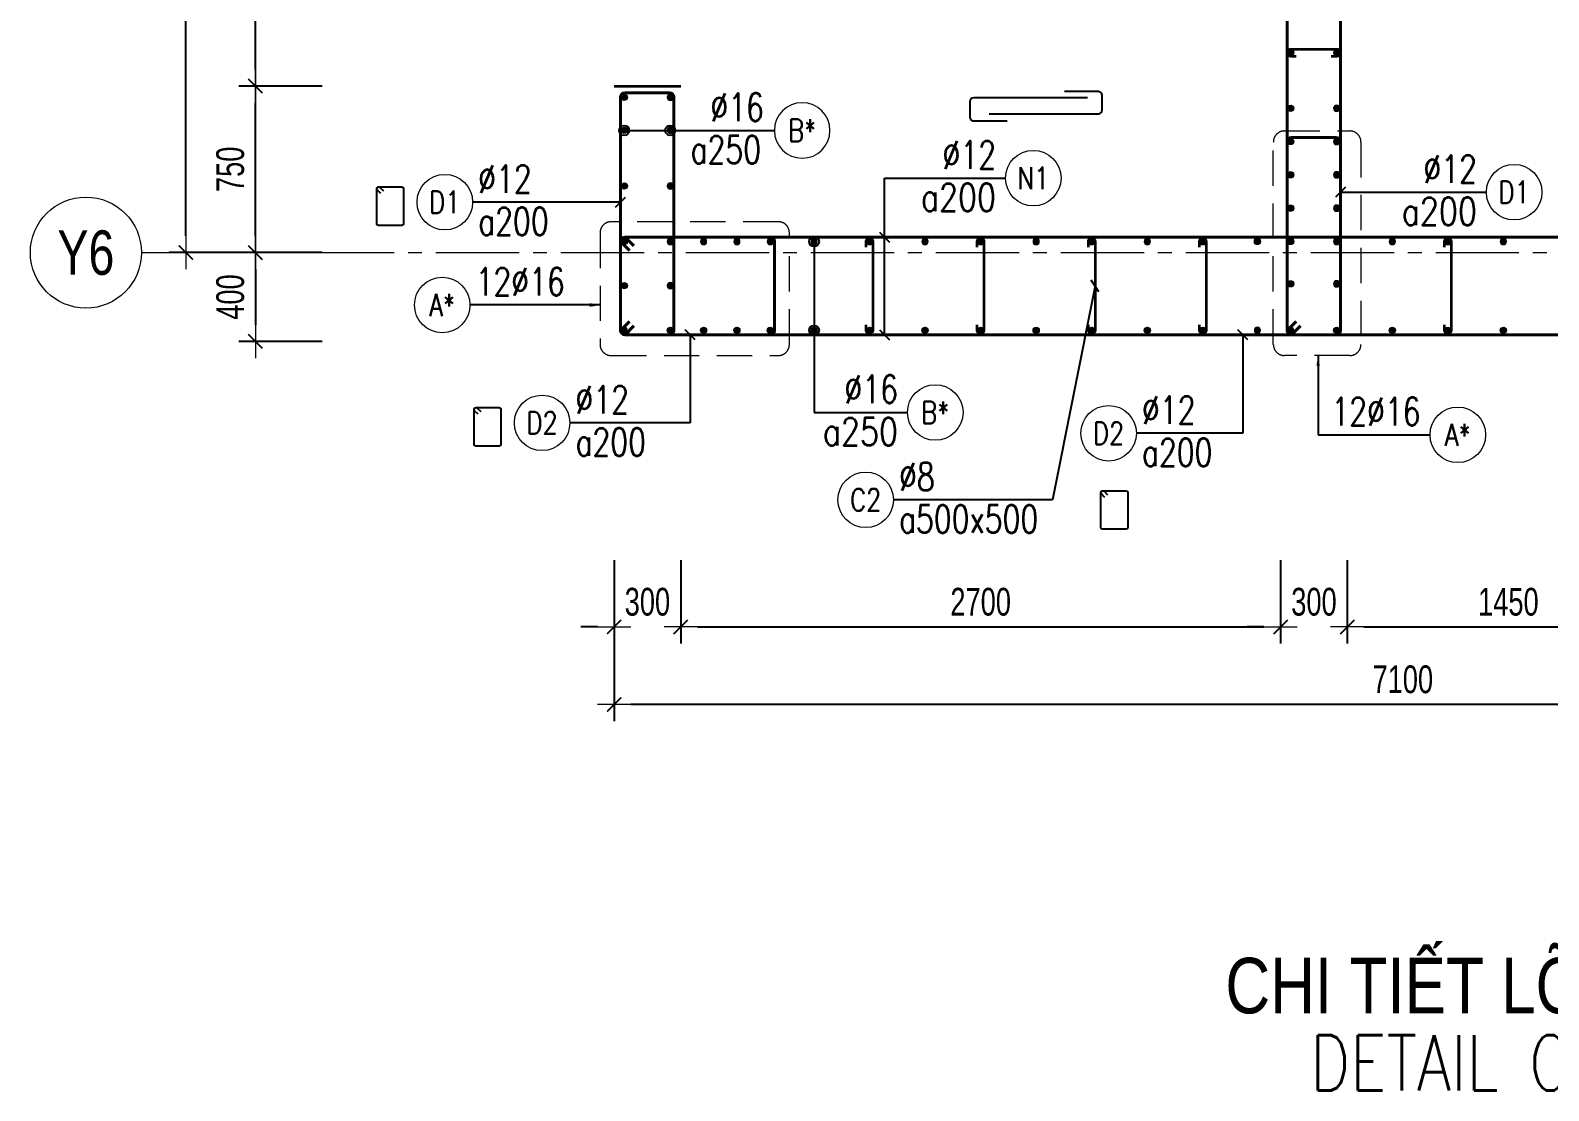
# Model space of a CAD drawing. Header units: millimetres. Extents: x 738475 to 1279438, y -34239 to 156422.
# Drawn here: x 1150416 to 1157249, y 94226 to 98999 of the extents above; entities that cross this region are included whole.
import ezdxf
from ezdxf.enums import TextEntityAlignment as Align

# ---------------------------------------------------------------- set-up
doc = ezdxf.new("R2010")
doc.units = ezdxf.units.MM
doc.header["$MEASUREMENT"] = 0
doc.linetypes.add('HIDDEN2', pattern=[4.762499999999999, 3.175, -1.5875])
doc.linetypes.add('OF_Grid_1$0$CENTER2', pattern=[1.125, 0.75, -0.125, 0.125, -0.125])
doc.layers.get('0').update_dxf_attribs({"lineweight": 20})
doc.layers.get('Defpoints').update_dxf_attribs({"color": 151, "lineweight": 9})
for name, color, linetype, lineweight in [('KC-LEADER', 153, 'Continuous', 18), ('KC-THEP', 6, 'Continuous', 40), ('NDC_S_ANNO', 7, 'Continuous', 20), ('NDC_S_DIM', 1, 'Continuous', 15), ('NDC_S_ENG TITLE', 3, 'Continuous', 20), ('NDC_S_HIDDEN', 8, 'HIDDEN2', 13), ('NDC_S_LEADER', 1, 'Continuous', 15), ('NDC_S_REBAR', 4, 'Continuous', 35), ('NDC_S_STIRRUP', 4, 'Continuous', 40), ('NDC_S_TEXT SYMBOL', 7, 'Continuous', 20), ('NDC_S_VN TEXT', 7, 'Continuous', 20), ('NDC_S_VN TITLE', 6, 'Continuous', 35), ('NDC_S_WALL', 6, 'Continuous', 35), ('OF_Grid_1$0$NDC_S_AXIS', 5, 'OF_Grid_1$0$CENTER2', 13), ('OF_Grid_1$0$NDC_S_SYMBOL', 1, 'Continuous', 15), ('OF_Grid_1$0$NDC_S_TEXT SYMBOL', 7, 'Continuous', 20)]:
    doc.layers.add(name, color=color, linetype=linetype, lineweight=lineweight)
doc.layers.add('Ligature', color=1, linetype='Continuous')
doc.styles.add('NDC_ANNO', font='', dxfattribs={"width": 0.8})
doc.styles.add('NDC_ARIAL', font='arial.ttf', dxfattribs={"width": 0.85})
doc.styles.add('NDC_DIM', font='', dxfattribs={"width": 0.75})
doc.styles.add('NDC_EN TXT', font='romans.shx', dxfattribs={"width": 0.8})
doc.styles.add('NDC_VIE TXT', font='arial.ttf', dxfattribs={"width": 0.8})
doc.styles.add('OF_Grid_1$0$NDC_ANNO', font='', dxfattribs={"width": 0.8})
doc.styles.get('NDC_ANNO').set_extended_font_data('Dotum')
doc.styles.get('NDC_DIM').set_extended_font_data('Dotum')
doc.styles.get('OF_Grid_1$0$NDC_ANNO').set_extended_font_data('Dotum')
doc.dimstyles.new('NDC_1-50', dxfattribs={"dimscale": 50, "dimtxt": 2.5, "dimasz": 1, "dimexe": 1.5, "dimexo": 0, "dimgap": 0.8, "dimtad": 1, "dimdec": 0, "dimdsep": 46, "dimtxsty": 'NDC_ARIAL', "dimblk": 'DIMMARK', "dimcen": 49999.93899508043, "dimdle": 1.5, "dimclrd": 1, "dimclre": 1, "dimclrt": 3, "dimadec": 0, "dimazin": 0, "dimtfac": 1, "dimtdec": 0, "dimtix": 1, "dimtmove": 2, "dimatfit": 3, "dimfxl": 1, "dimarcsym": 0})
doc.dimstyles.new('NDC_dim_30', dxfattribs={"dimscale": 30, "dimtxt": 2.5, "dimasz": 1.5, "dimexe": 1.5, "dimexo": 2.5, "dimgap": 1, "dimtad": 1, "dimdec": 0, "dimzin": 0, "dimdsep": 46, "dimtxsty": 'NDC_DIM', "dimblk": 'DIMMARK', "dimcen": 0.09, "dimdle": 1.2, "dimclrd": 1, "dimclre": 1, "dimclrt": 3, "dimadec": 0, "dimazin": 0, "dimtfac": 1, "dimtdec": 0, "dimtix": 1, "dimtofl": 0, "dimtmove": 0, "dimatfit": 3, "dimfxl": 6, "dimfxlon": 1, "dimtolj": 1, "dimtzin": 0, "dimarcsym": 0})
doc.dimstyles.new('NDC_dim_50', dxfattribs={"dimscale": 50, "dimtxt": 2.5, "dimasz": 1.5, "dimexe": 1.5, "dimexo": 2.5, "dimgap": 1, "dimtad": 1, "dimdec": 0, "dimzin": 0, "dimdsep": 46, "dimtxsty": 'NDC_DIM', "dimblk": 'DIMMARK', "dimcen": 0.09, "dimdle": 1.2, "dimclrd": 1, "dimclre": 1, "dimclrt": 3, "dimadec": 0, "dimazin": 0, "dimtfac": 1, "dimtdec": 0, "dimtix": 1, "dimtofl": 0, "dimtmove": 0, "dimatfit": 3, "dimfxl": 6, "dimfxlon": 1, "dimtolj": 1, "dimtzin": 0, "dimarcsym": 0})

# ---------------------------------------------------------------- blocks, each defined once
blk = doc.blocks.new('THEP')
at = {"layer": 'KC-LEADER', "color": 6}
blk.add_circle((0, 0), 14, dxfattribs=at)
at = {"layer": 'KC-THEP'}
for p, q in [((-14, 0), (14, 0)), ((9.899494936602423, 9.899494936616975), (-9.899494936616975, -9.899494936602423)), ((-9.899494936602423, 9.899494936616975), (9.899494936602423, -9.899494936616975)), ((0, 14), (0, -14))]:
    blk.add_line(p, q, dxfattribs=at)
blk = doc.blocks.new('DIMMARK')
at = {"layer": 'NDC_S_DIM', "color": 1}
blk.add_line((-1.5, 0), (1, 0), dxfattribs=at)
at = {"layer": 'NDC_S_DIM', "color": 2, "const_width": 0.1}
blk.add_lwpolyline([(-0.4242640687119285, -0.4242640687119285), (0.4242640687119285, 0.4242640687119285)], dxfattribs=at)
blk = doc.blocks.new('*U10')
blk.add_circle((2.5, 0), 2.5)
at = {"layer": 'NDC_S_VN TEXT', "color": 3, "style": 'NDC_EN TXT'}
for tag, width, p in [('DK2', 0.75, (-0.85, 0.8455043070534884)), ('KC2', 0.8, (-0.85, -2.972544307831413))]:
    blk.add_attdef(tag, text='', height=2.5, dxfattribs=dict(at, width=width)).set_placement(p, align=Align.RIGHT)
at = {"layer": 'NDC_S_VN TEXT', "color": 7, "style": 'NDC_EN TXT', "width": 0.8}
blk.add_attdef('SH3', text='', height=2, dxfattribs=at).set_placement((2.5, 0), align=Align.MIDDLE)
blk = doc.blocks.new('*U9')
blk.add_circle((2.5, 0), 2.5)
at = {"layer": 'NDC_S_VN TEXT', "color": 3, "style": 'NDC_EN TXT', "width": 0.75}
blk.add_attdef('DK2', text='', height=2.5, dxfattribs=at).set_placement((-0.85, 0.8455043070534884), align=Align.RIGHT)
at = {"layer": 'NDC_S_VN TEXT', "color": 7, "style": 'NDC_EN TXT', "width": 0.8}
blk.add_attdef('SH3', text='', height=2, dxfattribs=at).set_placement((2.5, 0), align=Align.MIDDLE)
blk = doc.blocks.new('*U11')
blk.add_circle((-2.5, 0), 2.5)
at = {"layer": 'NDC_S_VN TEXT', "color": 3, "style": 'NDC_EN TXT', "width": 0.75}
for tag, p in [('DK1', (0.5, 0.8455043070534884)), ('KC1', (0.5, -2.972544307831413))]:
    blk.add_attdef(tag, p, '', height=2.5, dxfattribs=at)
at = {"layer": 'NDC_S_VN TEXT', "color": 7, "style": 'NDC_EN TXT', "width": 0.8}
blk.add_attdef('SH2', text='', height=2, dxfattribs=at).set_placement((-2.5, 0), align=Align.MIDDLE)
blk = doc.blocks.new('*U13')
blk.add_circle((-2.5, 0), 2.5)
at = {"layer": 'NDC_S_VN TEXT', "color": 3, "style": 'NDC_EN TXT', "width": 0.75}
blk.add_attdef('DK1', (0.5, 0.8455043070534884), '', height=2.5, dxfattribs=at)
at = {"layer": 'NDC_S_VN TEXT', "color": 7, "style": 'NDC_EN TXT', "width": 0.8}
blk.add_attdef('SH2', text='', height=2, dxfattribs=at).set_placement((-2.5, 0), align=Align.MIDDLE)
blk = doc.blocks.new('*U12')
blk.add_circle((-2.5, 0), 2.5)
at = {"layer": 'NDC_S_VN TEXT', "color": 3, "style": 'NDC_EN TXT', "width": 0.75}
for tag, p in [('DK1', (0.5, 0.8455043070534884)), ('KC1', (0.5, -2.972544307831413))]:
    blk.add_attdef(tag, p, '', height=2.5, dxfattribs=at)
at = {"layer": 'NDC_S_VN TEXT', "color": 7, "style": 'NDC_EN TXT', "width": 0.8}
blk.add_attdef('SH2', text='', height=2, dxfattribs=at).set_placement((-2.5, 0), align=Align.MIDDLE)
blk = doc.blocks.new('*D388')
at = {"layer": 'Defpoints', "color": 0, "transparency": 16777216}
for p in [(1153043.088372486, 97598.36312492541), (1160142.888113072, 96776.7987989123), (1153043.088372486, 95963.99331126391)]:
    blk.add_point(p, dxfattribs=at)
at = {"layer": 'NDC_S_DIM', "color": 1, "lineweight": -2, "transparency": 16777216}
for p, q in [((1153043.088372486, 96263.99331126391), (1153043.088372486, 95888.99331126391)), ((1160142.888113072, 96263.99331126391), (1160142.888113072, 95888.99331126391)), ((1160067.888113072, 95963.99331126391), (1153118.088372486, 95963.99331126391))]:
    blk.add_line(p, q, dxfattribs=at)
at = {"layer": 'NDC_S_DIM', "color": 1, "lineweight": -2, "transparency": 16777216, "xscale": 75, "yscale": 75, "zscale": 75, "rotation": 180}
blk.add_blockref('DIMMARK', (1153043.088372486, 95963.99331126391), dxfattribs=at)
at = {"layer": 'NDC_S_DIM', "color": 1, "lineweight": -2, "transparency": 16777216, "xscale": 75, "yscale": 75, "zscale": 75}
blk.add_blockref('DIMMARK', (1160142.888113072, 95963.99331126391), dxfattribs=at)
at = {"layer": 'NDC_S_DIM', "color": 3, "transparency": 16777216, "insert": (1156592.988242779, 96076.57811452035), "char_height": 125, "attachment_point": 5, "style": 'NDC_DIM'}
blk.add_mtext('\\A1;7100', dxfattribs=at)
blk = doc.blocks.new('*D389')
at = {"layer": 'Defpoints', "color": 0, "ltscale": 200, "transparency": 16777216}
for p in [(1153043.088372486, 97598.36312492541), (1153343.088372486, 97598.36312492541), (1153043.088372486, 96313.1431215679)]:
    blk.add_point(p, dxfattribs=at)
at = {"layer": 'NDC_S_DIM', "color": 1, "lineweight": -2, "ltscale": 200, "transparency": 16777216}
for p, q in [((1153043.088372486, 96613.1431215679), (1153043.088372486, 96238.1431215679)), ((1153343.088372486, 96613.1431215679), (1153343.088372486, 96238.1431215679)), ((1152968.088372486, 96313.1431215679), (1152893.088372486, 96313.1431215679)), ((1153418.088372486, 96313.1431215679), (1153493.088372486, 96313.1431215679))]:
    blk.add_line(p, q, dxfattribs=at)
at = {"layer": 'NDC_S_DIM', "color": 1, "lineweight": -2, "ltscale": 200, "transparency": 16777216, "xscale": 75, "yscale": 75, "zscale": 75}
blk.add_blockref('DIMMARK', (1153043.088372486, 96313.1431215679), dxfattribs=at)
at = {"layer": 'NDC_S_DIM', "color": 1, "lineweight": -2, "ltscale": 200, "transparency": 16777216, "xscale": 75, "yscale": 75, "zscale": 75, "rotation": 180}
blk.add_blockref('DIMMARK', (1153343.088372486, 96313.1431215679), dxfattribs=at)
at = {"layer": 'NDC_S_DIM', "color": 3, "ltscale": 200, "transparency": 16777216, "insert": (1153193.088372486, 96425.72792482434), "char_height": 125, "attachment_point": 5, "style": 'NDC_DIM'}
blk.add_mtext('\\A1;300', dxfattribs=at)
blk = doc.blocks.new('*U15')
at = {"layer": 'OF_Grid_1$0$NDC_S_SYMBOL'}
blk.add_line((5, -1.416384724411995e-15), (9, -2.427027824026856e-15), dxfattribs=at)
blk.add_circle((0, 0), 5, dxfattribs=at)
at = {"layer": 'OF_Grid_1$0$NDC_S_TEXT SYMBOL', "color": 7, "style": 'OF_Grid_1$0$NDC_ANNO', "width": 0.8}
blk.add_attdef('GRID', text='', height=4, rotation=270, dxfattribs=at).set_placement((0, 0), align=Align.MIDDLE)
blk = doc.blocks.new('*D408')
at = {"layer": 'Defpoints', "color": 0, "ltscale": 200, "transparency": 16777216}
for p in [(1153343.088372487, 97998.36312485037), (1151428.504567366, 97598.36312493126), (1153105.183527155, 97598.36312493126)]:
    blk.add_point(p, dxfattribs=at)
at = {"layer": 'NDC_S_DIM', "color": 1, "lineweight": -2, "ltscale": 200, "transparency": 16777216}
for p, q in [((1151728.504567366, 97998.36312485037), (1151353.504567366, 97998.36312485037)), ((1151428.504567366, 97923.36312485037), (1151428.504567366, 97673.36312493126)), ((1151728.504567366, 97598.36312493126), (1151353.504567366, 97598.36312493126))]:
    blk.add_line(p, q, dxfattribs=at)
at = {"layer": 'NDC_S_DIM', "color": 1, "lineweight": -2, "ltscale": 200, "transparency": 16777216, "xscale": 75, "yscale": 75, "zscale": 75}
for p, rotation in [((1151428.504567366, 97998.36312485037), 90), ((1151428.504567366, 97598.36312493126), 270)]:
    blk.add_blockref('DIMMARK', p, dxfattribs=dict(at, rotation=rotation))
at = {"layer": 'NDC_S_DIM', "color": 3, "ltscale": 200, "transparency": 16777216, "insert": (1151315.919764101, 97798.36312489078), "char_height": 125, "attachment_point": 5, "rotation": 90, "style": 'NDC_DIM'}
blk.add_mtext('\\A1;400', dxfattribs=at)
blk = doc.blocks.new('*D409')
at = {"layer": 'Defpoints', "color": 0, "ltscale": 200, "transparency": 16777216}
for p in [(1151115.908747636, 109598.3631249738), (1153156.976018174, 109598.3631249738), (1153157.073611903, 97998.61713001007)]:
    blk.add_point(p, dxfattribs=at)
at = {"layer": 'NDC_S_DIM', "color": 1, "lineweight": -2, "ltscale": 200, "transparency": 16777216}
for p, q in [((1151415.908747636, 109598.3631249738), (1151040.908747636, 109598.3631249738)), ((1151115.908747636, 98073.61713001007), (1151115.908747636, 109523.3631249738)), ((1151415.908747636, 97998.61713001007), (1151040.908747636, 97998.61713001007))]:
    blk.add_line(p, q, dxfattribs=at)
at = {"layer": 'NDC_S_DIM', "color": 1, "lineweight": -2, "ltscale": 200, "transparency": 16777216, "xscale": 75, "yscale": 75, "zscale": 75}
for p, rotation in [((1151115.908747636, 109598.3631249738), 90), ((1151115.908747636, 97998.61713001007), 270)]:
    blk.add_blockref('DIMMARK', p, dxfattribs=dict(at, rotation=rotation))
at = {"layer": 'NDC_S_DIM', "color": 3, "ltscale": 200, "transparency": 16777216, "insert": (1151003.32394438, 103798.4901274916), "char_height": 125, "attachment_point": 5, "rotation": 90, "style": 'NDC_DIM'}
blk.add_mtext('\\A1;11600', dxfattribs=at)
blk = doc.blocks.new('*D417')
at = {"layer": 'Defpoints', "color": 0, "ltscale": 200, "transparency": 16777216}
for p in [(1156043.088372486, 98098.36312492547), (1153343.088372486, 97598.36312492541), (1156043.088372486, 96313.1431215679)]:
    blk.add_point(p, dxfattribs=at)
at = {"layer": 'NDC_S_DIM', "color": 1, "lineweight": -2, "ltscale": 200, "transparency": 16777216}
for p, q in [((1153343.088372486, 96613.1431215679), (1153343.088372486, 96238.1431215679)), ((1156043.088372486, 96613.1431215679), (1156043.088372486, 96238.1431215679)), ((1153418.088372486, 96313.1431215679), (1155968.088372486, 96313.1431215679))]:
    blk.add_line(p, q, dxfattribs=at)
at = {"layer": 'NDC_S_DIM', "color": 1, "lineweight": -2, "ltscale": 200, "transparency": 16777216, "xscale": 75, "yscale": 75, "zscale": 75, "rotation": 180}
blk.add_blockref('DIMMARK', (1153343.088372486, 96313.1431215679), dxfattribs=at)
at = {"layer": 'NDC_S_DIM', "color": 1, "lineweight": -2, "ltscale": 200, "transparency": 16777216, "xscale": 75, "yscale": 75, "zscale": 75}
blk.add_blockref('DIMMARK', (1156043.088372486, 96313.1431215679), dxfattribs=at)
at = {"layer": 'NDC_S_DIM', "color": 3, "ltscale": 200, "transparency": 16777216, "insert": (1154693.088372486, 96425.72792482434), "char_height": 125, "attachment_point": 5, "style": 'NDC_DIM'}
blk.add_mtext('\\A1;2700', dxfattribs=at)
blk = doc.blocks.new('*D418')
at = {"layer": 'Defpoints', "color": 0, "ltscale": 200, "transparency": 16777216}
for p in [(1156043.088372486, 98098.36312492547), (1156343.088372486, 98098.36312492547), (1156343.088372486, 96313.1431215679)]:
    blk.add_point(p, dxfattribs=at)
at = {"layer": 'NDC_S_DIM', "color": 1, "lineweight": -2, "ltscale": 200, "transparency": 16777216}
for p, q in [((1156043.088372486, 96613.1431215679), (1156043.088372486, 96238.1431215679)), ((1156343.088372486, 96613.1431215679), (1156343.088372486, 96238.1431215679)), ((1155968.088372486, 96313.1431215679), (1155893.088372486, 96313.1431215679)), ((1156418.088372486, 96313.1431215679), (1156493.088372486, 96313.1431215679))]:
    blk.add_line(p, q, dxfattribs=at)
at = {"layer": 'NDC_S_DIM', "color": 1, "lineweight": -2, "ltscale": 200, "transparency": 16777216, "xscale": 75, "yscale": 75, "zscale": 75}
blk.add_blockref('DIMMARK', (1156043.088372486, 96313.1431215679), dxfattribs=at)
at = {"layer": 'NDC_S_DIM', "color": 1, "lineweight": -2, "ltscale": 200, "transparency": 16777216, "xscale": 75, "yscale": 75, "zscale": 75, "rotation": 180}
blk.add_blockref('DIMMARK', (1156343.088372486, 96313.1431215679), dxfattribs=at)
at = {"layer": 'NDC_S_DIM', "color": 3, "ltscale": 200, "transparency": 16777216, "insert": (1156193.088372486, 96425.72792482434), "char_height": 125, "attachment_point": 5, "style": 'NDC_DIM'}
blk.add_mtext('\\A1;300', dxfattribs=at)
blk = doc.blocks.new('*D419')
at = {"layer": 'Defpoints', "color": 0, "ltscale": 200, "transparency": 16777216}
for p in [(1156343.088372486, 98098.36312492547), (1157793.088372502, 98098.36312492547), (1157793.088372502, 96313.1431215679)]:
    blk.add_point(p, dxfattribs=at)
at = {"layer": 'NDC_S_DIM', "color": 1, "lineweight": -2, "ltscale": 200, "transparency": 16777216}
for p, q in [((1156343.088372486, 96613.1431215679), (1156343.088372486, 96238.1431215679)), ((1157793.088372502, 96613.1431215679), (1157793.088372502, 96238.1431215679)), ((1156418.088372486, 96313.1431215679), (1157718.088372502, 96313.1431215679))]:
    blk.add_line(p, q, dxfattribs=at)
at = {"layer": 'NDC_S_DIM', "color": 1, "lineweight": -2, "ltscale": 200, "transparency": 16777216, "xscale": 75, "yscale": 75, "zscale": 75, "rotation": 180}
blk.add_blockref('DIMMARK', (1156343.088372486, 96313.1431215679), dxfattribs=at)
at = {"layer": 'NDC_S_DIM', "color": 1, "lineweight": -2, "ltscale": 200, "transparency": 16777216, "xscale": 75, "yscale": 75, "zscale": 75}
blk.add_blockref('DIMMARK', (1157793.088372502, 96313.1431215679), dxfattribs=at)
at = {"layer": 'NDC_S_DIM', "color": 3, "ltscale": 200, "transparency": 16777216, "insert": (1157068.088372494, 96425.72792482434), "char_height": 125, "attachment_point": 5, "style": 'NDC_DIM'}
blk.add_mtext('\\A1;1450', dxfattribs=at)
blk = doc.blocks.new('*D430')
at = {"layer": 'Defpoints', "color": 0, "ltscale": 200, "transparency": 16777216}
for p in [(1151428.504567366, 98748.36318250542), (1153343.088372487, 98748.36318250542), (1153343.088372487, 97998.36312485037)]:
    blk.add_point(p, dxfattribs=at)
at = {"layer": 'NDC_S_DIM', "color": 1, "lineweight": -2, "ltscale": 200, "transparency": 16777216}
for p, q in [((1151728.504567366, 98748.36318250542), (1151353.504567366, 98748.36318250542)), ((1151428.504567366, 98073.36312485037), (1151428.504567366, 98673.36318250542)), ((1151728.504567366, 97998.36312485037), (1151353.504567366, 97998.36312485037))]:
    blk.add_line(p, q, dxfattribs=at)
at = {"layer": 'NDC_S_DIM', "color": 1, "lineweight": -2, "ltscale": 200, "transparency": 16777216, "xscale": 75, "yscale": 75, "zscale": 75}
for p, rotation in [((1151428.504567366, 98748.36318250542), 90), ((1151428.504567366, 97998.36312485037), 270)]:
    blk.add_blockref('DIMMARK', p, dxfattribs=dict(at, rotation=rotation))
at = {"layer": 'NDC_S_DIM', "color": 3, "ltscale": 200, "transparency": 16777216, "insert": (1151315.919764109, 98373.36315367754), "char_height": 125, "attachment_point": 5, "rotation": 90, "style": 'NDC_DIM'}
blk.add_mtext('\\A1;750', dxfattribs=at)
blk = doc.blocks.new('*D431')
at = {"layer": 'Defpoints', "color": 0, "ltscale": 200, "transparency": 16777216}
for p in [(1151428.504567367, 100148.3631824961), (1153099.177661833, 100148.3631824961), (1153343.088372487, 98748.36318250542)]:
    blk.add_point(p, dxfattribs=at)
at = {"layer": 'NDC_S_DIM', "color": 1, "lineweight": -2, "ltscale": 200, "transparency": 16777216}
for p, q in [((1151728.504567367, 100148.3631824961), (1151353.504567367, 100148.3631824961)), ((1151428.504567367, 98823.36318250542), (1151428.504567367, 100073.3631824961)), ((1151728.504567367, 98748.36318250542), (1151353.504567367, 98748.36318250542))]:
    blk.add_line(p, q, dxfattribs=at)
at = {"layer": 'NDC_S_DIM', "color": 1, "lineweight": -2, "ltscale": 200, "transparency": 16777216, "xscale": 75, "yscale": 75, "zscale": 75}
for p, rotation in [((1151428.504567367, 100148.3631824961), 90), ((1151428.504567367, 98748.36318250542), 270)]:
    blk.add_blockref('DIMMARK', p, dxfattribs=dict(at, rotation=rotation))
at = {"layer": 'NDC_S_DIM', "color": 3, "ltscale": 200, "transparency": 16777216, "insert": (1151315.91976411, 99448.3631825004), "char_height": 125, "attachment_point": 5, "rotation": 90, "style": 'NDC_DIM'}
blk.add_mtext('\\A1;1400', dxfattribs=at)
blk = doc.blocks.new('Drawing name_symbol')
at = {"layer": 'NDC_S_ENG TITLE', "style": 'NDC_EN TXT', "width": 0.8}
blk.add_attdef('SECTDET1', text='', height=5, dxfattribs=at).set_placement((0, 1.011264427095739), align=Align.CENTER)
at = {"layer": 'NDC_S_TEXT SYMBOL', "lineweight": 25, "style": 'NDC_ANNO', "width": 0.8}
blk.add_attdef('SSCALE', text='', height=2.5, dxfattribs=at).set_placement((0, -3.998868953555331), align=Align.CENTER)
at = {"layer": 'NDC_S_VN TITLE', "style": 'NDC_VIE TXT', "width": 0.8}
blk.add_attdef('SECTDET2', text='', height=5, dxfattribs=at).set_placement((0, 7.970649532882817), align=Align.CENTER)

msp = doc.modelspace()

# ---------------------------------------------------------------- linework, layer by layer
at = {"layer": 'Ligature', "elevation": 0.02978917941397803}
for points in [[(1155173.469784677, 98695.21197188299), (1154661.801027721, 98695.21197188299, 0.414213562373095), (1154644.197718921, 98677.608663083), (1154644.197718921, 98608.48755701023, 0.4142135623730474), (1154661.801027721, 98590.88424821023), (1154812.020427328, 98590.88424821023)], [(1155069.85288698, 98725.26757375177), (1155220.072286587, 98725.26757375177, -0.414213562373095), (1155237.675595387, 98707.66426495177), (1155237.675595387, 98638.54315887901, -0.4142135623730474), (1155220.072286587, 98620.93985007901), (1154731.905161158, 98620.93985007901)]]:
    msp.add_lwpolyline(points, format="xyb", dxfattribs=at)
at = {"layer": 'Ligature'}
for points in [[(1151993.427464129, 98264.40306101245), (1151977.461558695, 98280.36896644626, -0.6681786379193122), (1151983.234944142, 98294.30715189327), (1152087.863819218, 98294.30715189327, -0.414213562373095), (1152096.028619218, 98286.14235189324), (1152096.02856869, 98129.03472814203, -0.414213562373095), (1152087.86376869, 98120.869928142), (1151983.234893614, 98120.869928142, -0.414213562373094), (1151975.070093615, 98129.03472814203), (1151975.070144142, 98286.14235189324, -0.668178637919287), (1151989.008329589, 98291.91573734028), (1152004.974235023, 98275.94983190653)], [(1152431.239588548, 97270.8017346315), (1152415.273683114, 97286.76764006529, -0.6681786379193122), (1152421.047068561, 97300.7058255123), (1152525.675943637, 97300.7058255123, -0.414213562373095), (1152533.840743637, 97292.5410255123), (1152533.840693109, 97135.43340176108, -0.414213562373095), (1152525.675893109, 97127.26860176104), (1152421.047018033, 97127.26860176104, -0.414213562373094), (1152412.882218033, 97135.43340176108), (1152412.882268561, 97292.5410255123, -0.668178637919287), (1152426.820454008, 97298.31441095934), (1152442.786359442, 97282.34850552559)], [(1155252.630734133, 96896.50941717527), (1155236.6648287, 96912.47532260907, -0.6681786379193122), (1155242.438214147, 96926.41350805608), (1155347.067089222, 96926.41350805608, -0.414213562373095), (1155355.231889222, 96918.24870805607), (1155355.231838694, 96761.14108430485, -0.414213562373095), (1155347.067038694, 96752.97628430481), (1155242.438163619, 96752.97628430481, -0.414213562373094), (1155234.273363619, 96761.14108430485), (1155234.273414147, 96918.24870805607, -0.668178637919287), (1155248.211599594, 96924.02209350311), (1155264.177505028, 96908.05618806936)]]:
    msp.add_lwpolyline(points, format="xyb", dxfattribs=at)
at = {"layer": 'NDC_S_HIDDEN', "ltscale": 50}
for points in [[(1156354.658532904, 97534.96273739508), (1156060.25862499, 97534.96273739508, -0.414213562373095), (1156010.25862499, 97584.96273739508), (1156010.25862499, 98495.90733905672, -0.414213562373095), (1156060.25862499, 98545.90733905672), (1156354.658532904, 98545.90733905672, -0.414213562373095), (1156404.658532904, 98495.90733905672), (1156404.658532904, 97584.96273739508, -0.414213562373095)], [(1153029.918731904, 97534.96273739508), (1153782.129166784, 97534.96273739508, 0.414213562373095), (1153832.129166784, 97584.96273739508), (1153832.129166784, 98087.41257827613, 0.414213562373095), (1153782.129166784, 98137.41257827613), (1153029.918731904, 98137.41257827613, 0.414213562373095), (1152979.918731904, 98087.41257827613), (1152979.918731904, 97584.96273739508, 0.414213562373095)]]:
    msp.add_lwpolyline(points, format="xyb", close=True, dxfattribs=at)
at = {"layer": 'NDC_S_REBAR'}
for points in [[(1156270.800741282, 98883.36312490652), (1156295.800741282, 98883.36312490652, 0.9999999999999999), (1156295.800741282, 98913.36312490652), (1156088.776523469, 98913.36312490655, 0.9999999999999999), (1156088.776523469, 98883.36312490655), (1156113.776523469, 98883.36312490655)], [(1154177.91885131, 98023.36312468263), (1154177.91885131, 98048.36312468263, -0.9999999999999999), (1154207.91885131, 98048.36312468263), (1154207.91885131, 97648.36312467896, -0.9999999999999999), (1154177.91885131, 97648.36312467896), (1154177.91885131, 97673.36312467896)], [(1154677.91885131, 98023.36312468335), (1154677.91885131, 98048.36312468335, -0.9999999999999999), (1154707.91885131, 98048.36312468335), (1154707.91885131, 97648.36312467969, -0.9999999999999999), (1154677.91885131, 97648.36312467969), (1154677.91885131, 97673.36312467969)], [(1155177.91885131, 98023.36312468408), (1155177.91885131, 98048.36312468408, -0.9999999999999999), (1155207.91885131, 98048.36312468408), (1155207.91885131, 97648.36312468041, -0.9999999999999999), (1155177.91885131, 97648.36312468041), (1155177.91885131, 97673.36312468041)], [(1155677.91885131, 98023.36312468408), (1155677.91885131, 98048.36312468408, -0.9999999999999999), (1155707.91885131, 98048.36312468408), (1155707.91885131, 97648.36312468041, -0.9999999999999999), (1155677.91885131, 97648.36312468041), (1155677.91885131, 97673.36312468041)], [(1156780.800741311, 98023.36312517588), (1156780.800741311, 98048.36312517588, -0.9999999999999999), (1156810.800741311, 98048.36312517588), (1156810.800741311, 97648.36312517221, -0.9999999999999999), (1156780.800741311, 97648.36312517221), (1156780.800741311, 97673.36312517221)]]:
    msp.add_lwpolyline(points, format="xyb", dxfattribs=at)
at = {"layer": 'NDC_S_STIRRUP'}
for points in [[(1156112.28863192, 97688.36312489514), (1156072.28863192, 97648.36312489514, 0.414213562373095), (1156092.28863192, 97628.36312489514), (1156292.28863192, 97628.36312489514, 0.414213562373095), (1156312.28863192, 97648.36312489514), (1156312.28863189, 109948.3631245913, 0.414213562373095), (1156292.28863189, 109968.3631245913), (1156092.28863189, 109968.3631245912, 0.414213562373095), (1156072.28863189, 109948.3631245912), (1156072.28863192, 97648.36312489514, 0.414213562373095), (1156092.28863192, 97628.36312489514), (1156132.28863192, 97668.36312489514)], [(1153112.28863192, 97688.36312467197), (1153072.28863192, 97648.36312467197, 0.414213562373095), (1153092.28863192, 97628.36312467197), (1153292.28863192, 97628.36312467197, 0.414213562373095), (1153312.28863192, 97648.36312467197), (1153312.288631919, 98698.36318250536, 0.414213562373095), (1153292.288631919, 98718.36318250536), (1153092.288631919, 98718.36318250536, 0.414213562373095), (1153072.288631919, 98698.36318250536), (1153072.28863192, 97648.36312467197, 0.414213562373095), (1153092.28863192, 97628.36312467197), (1153132.28863192, 97668.36312467197)], [(1156112.28863192, 97688.36312467186), (1156072.28863192, 97648.36312467186, 0.414213562373095), (1156092.28863192, 97628.36312467186), (1156292.28863192, 97628.36312467186, 0.414213562373095), (1156312.28863192, 97648.36312467186), (1156312.288631919, 98496.97396272628, 0.414213562373095), (1156292.288631919, 98516.97396272628), (1156092.288631919, 98516.97396272628, 0.414213562373095), (1156072.288631919, 98496.97396272628), (1156072.28863192, 97648.36312467186, 0.414213562373095), (1156092.28863192, 97628.36312467186), (1156132.28863192, 97668.36312467186)], [(1153132.288632405, 98028.36312508755), (1153092.288632405, 98068.36312508755, 0.414213562373095), (1153072.288632405, 98048.36312508755), (1153072.288632403, 97648.36312507725, 0.414213562373095), (1153092.288632403, 97628.36312507725), (1153745.800741367, 97628.36312489226, 0.414213562373095), (1153765.800741367, 97648.36312489226), (1153765.800741368, 98048.36312490256, 0.414213562373095), (1153745.800741368, 98068.36312490256), (1153092.288632405, 98068.36312508755, 0.414213562373095), (1153072.288632405, 98048.36312508755), (1153112.288632405, 98008.36312508755)], [(1157702.288632419, 98028.36312489593), (1157742.288632419, 98068.36312489593, -0.414213562373095), (1157762.288632419, 98048.36312489593), (1157762.28863242, 97648.36312488563, -0.414213562373095), (1157742.28863242, 97628.36312488563), (1153092.288632405, 97628.36312489226, -0.414213562373095), (1153072.288632405, 97648.36312489226), (1153072.288632403, 98048.36312490256, -0.414213562373095), (1153092.288632403, 98068.36312490256), (1157742.288632419, 98068.36312489593, -0.414213562373095), (1157762.288632419, 98048.36312489593), (1157722.288632419, 98008.36312489593)]]:
    msp.add_lwpolyline(points, format="xyb", dxfattribs=at)
at = {"layer": 'NDC_S_WALL', "ltscale": 200}
for points in [[(1156043.088372486, 109498.3631248844, 0, 0, 0), (1156043.088372486, 98098.36312491423, 0, 0, 0), (1153343.088372486, 98098.36312491423, 0.5, 0.5, 0), (1153343.088372486, 98098.36312492541, 0, 0, 0), (1153343.088372486, 98748.36318249418, 0, 0, 0)], [(1153043.088372486, 98748.36318249418, 0, 0, 0), (1153043.088372486, 97598.36312492541, 0.5, 0.5, 0), (1153043.088372486, 97598.36312491423, 0, 0, 0), (1157743.088372466, 97598.3631251552, 0.5, 0.5, 0), (1157743.088372466, 97598.3631251552, 0, 0, 0), (1157743.088372466, 98098.36312515537, 0.5, 0.5, 0), (1157743.088372466, 98098.36312515543, 0, 0, 0), (1156343.088372486, 98098.36312491423, 0, 0, 0), (1156343.088372486, 99648.36312491423, 0.5, 0.5, 0)]]:
    msp.add_lwpolyline(points, format="xyseb", dxfattribs=at)
msp.add_lwpolyline([(1153043.088310319, 98748.36318249418), (1153343.088310319, 98748.36318249418)], dxfattribs=at)
at = {"layer": 'OF_Grid_1$0$NDC_S_AXIS', "ltscale": 500}
msp.add_line((1151115.908747751, 97998.36312485034), (1166966.233394875, 97998.36312485035), dxfattribs=at)

# ---------------------------------------------------------------- block references
at = {"layer": 'KC-THEP'}
for p, rotation in [((1156088.776523441, 98898.36312517588), 189.6685644363809), ((1153088.776523497, 98697.5183262832), 189.6685644363809), ((1156088.776523441, 98648.36312517588), 189.6685644363809), ((1153088.776523497, 98548.36312517588), 189.6685644363809), ((1156088.776523441, 98498.36312517588), 189.6685644363809), ((1156088.776523441, 98348.36312517588), 189.6685644363809), ((1153088.776523497, 98298.36312517588), 189.6685644363809), ((1156088.776523441, 98198.36312517588), 189.6685644363809), ((1153088.776523497, 98048.36312517588), 189.6685644363809), ((1155938.776523441, 98048.36312517588), 189.6685644363809), ((1156088.776523441, 98048.36312517588), 189.6685644363809), ((1153088.776523497, 97849.93133294384), 189.6685644363809), ((1156088.776523469, 97857.69715964503), 189.6685644363809), ((1153295.800741367, 97648.36312517221), 9.66856443638095), ((1153445.800741367, 97648.36312517221), 9.66856443638095), ((1153595.800741367, 97648.36312517221), 9.66856443638095), ((1153745.800741367, 97648.36312517221), 9.66856443638095), ((1153942.91885131, 97648.36312467861), 9.668564436380946), ((1154192.91885131, 97648.36312467896), 9.668564436380946), ((1154442.91885131, 97648.36312467931), 9.668564436380946), ((1154692.91885131, 97648.36312467969), 9.668564436380946), ((1154942.91885131, 97648.36312468007), 9.668564436380946), ((1155192.91885131, 97648.36312468041), 9.668564436380946), ((1155442.91885131, 97648.36312468041), 9.668564436380946), ((1155692.91885131, 97648.36312468041), 9.668564436380946), ((1156295.800741311, 97648.36312517221), 9.668564436380946), ((1156545.800741311, 97648.36312517221), 9.668564436380946), ((1156795.800741311, 97648.36312517221), 9.668564436380946), ((1157045.800741311, 97648.36312517221), 9.668564436380946)]:
    msp.add_blockref('THEP', p, dxfattribs=dict(at, rotation=rotation))
at = {"layer": 'KC-THEP', "xscale": -1}
for p, rotation in [((1156295.800741311, 98898.36312517588), 170.331435563619), ((1153295.800741367, 98697.5183262832), 170.331435563619), ((1156295.800741311, 98648.36312517588), 170.331435563619), ((1153295.800741367, 98548.36312517588), 170.331435563619), ((1156295.800741311, 98498.36312517588), 170.331435563619), ((1156295.800741311, 98348.36312517588), 170.331435563619), ((1153295.800741367, 98298.36312517588), 170.331435563619), ((1156295.800741311, 98198.36312517588), 170.331435563619), ((1153295.800741367, 98048.36312517588), 170.331435563619), ((1153445.800741367, 98048.36312517588), 170.331435563619), ((1153595.800741367, 98048.36312517588), 170.331435563619), ((1153745.800741367, 98048.36312517588), 170.331435563619), ((1153942.91885131, 98048.36312468228), 170.331435563619), ((1154192.91885131, 98048.36312468263), 170.331435563619), ((1154442.91885131, 98048.36312468298), 170.331435563619), ((1154692.91885131, 98048.36312468335), 170.331435563619), ((1154942.91885131, 98048.36312468373), 170.331435563619), ((1155192.91885131, 98048.36312468408), 170.331435563619), ((1155442.91885131, 98048.36312468408), 170.331435563619), ((1155692.91885131, 98048.36312468408), 170.331435563619), ((1156295.800741311, 98048.36312517588), 170.331435563619), ((1156545.800741311, 98048.36312517588), 170.331435563619), ((1156795.800741311, 98048.36312517588), 170.331435563619), ((1157045.800741311, 98048.36312517588), 170.331435563619), ((1153295.800741339, 97849.93133294384), 170.331435563619), ((1156295.800741311, 97857.69715964503), 170.331435563619), ((1153088.776523497, 97648.36312517221), 350.3314355636191), ((1155938.776523441, 97648.36312517221), 350.3314355636191), ((1156088.776523441, 97648.36312517221), 350.3314355636191)]:
    msp.add_blockref('THEP', p, dxfattribs=dict(at, rotation=rotation))
at = {"layer": 'NDC_S_ANNO'}
ref = msp.add_blockref('Drawing name_symbol', (1159069.322034552, 94174.94732042697), dxfattribs=dict(at, xscale=50, yscale=50, zscale=50))
ref.add_attrib('SECTDET1', 'DETAIL OF CORE WALL OF-CW4+CW5+CW7', dxfattribs={"layer": 'NDC_S_ENG TITLE', "height": 250, "style": 'NDC_EN TXT', "width": 0.8}).set_placement((1159069.322034552, 94225.51054178174), align=Align.CENTER)
ref.add_attrib('SECTDET2', 'CHI TIẾT LÕI VÁCH OF-CW4+CW5+CW7 TẦNG 3F', dxfattribs={"layer": 'NDC_S_VN TITLE', "height": 250, "style": 'NDC_VIE TXT', "width": 0.8}).set_placement((1159069.322034552, 94573.4797970711), align=Align.CENTER)
at = {"layer": 'NDC_S_VN TEXT'}
ref = msp.add_blockref('*U11', (1153764.747473641, 98548.36312517588), dxfattribs=dict(at, xscale=-50, yscale=50, zscale=50))
ref.add_attrib('SH2', 'B*', dxfattribs={"color": 7, "height": 100, "style": 'NDC_EN TXT', "width": 0.8}).set_placement((1153889.747473641, 98548.36312517588), align=Align.MIDDLE)
ref.add_attrib('DK1', '%%C16', (1153476.354616499, 98590.63834052859), dxfattribs={"color": 3, "height": 125, "style": 'NDC_EN TXT', "width": 0.75})
ref.add_attrib('KC1', 'a250', (1153387.068902213, 98399.73590978433), dxfattribs={"color": 3, "height": 125, "style": 'NDC_EN TXT', "width": 0.75})
at = {"layer": 'NDC_S_VN TEXT', "xscale": 50, "yscale": 50, "zscale": 50}
for name, p, values in [('*U10', (1154804.857545199, 98333.64112621182), {'SH3': 'N1', 'DK2': '%%C12', 'KC2': 'a200'}), ('*U10', (1156969.042096386, 98270.34512106999), {'SH3': 'D1', 'DK2': '%%C12', 'KC2': 'a200'}), ('*U11', (1152406.35161408, 98225.40412589628), {'SH2': 'D1', 'DK1': '%%C12', 'KC1': 'a200'}), ('*U13', (1152394.548160237, 97762.51346099249), {'SH2': 'A*', 'DK1': '12%%C16'}), ('*U10', (1154363.530425173, 97278.65070417346), {'SH3': 'B*', 'DK2': '%%C16', 'KC2': 'a250'}), ('*U11', (1152844.163738499, 97231.80279951531), {'SH2': 'D2', 'DK1': '%%C12', 'KC1': 'a200'}), ('*U11', (1155393.89983739, 97185.15257714607), {'SH2': 'D2', 'DK1': '%%C12', 'KC1': 'a200'}), ('*U9', (1156715.505336246, 97178.0576466668), {'SH3': 'A*', 'DK2': '12%%C16'}), ('*U12', (1154300.484406328, 96885.34289763591), {'SH2': 'C2', 'DK1': '%%c8', 'KC1': 'a500x500'})]:
    msp.add_blockref(name, p, dxfattribs=at).add_auto_attribs(values)
at = {"layer": 'OF_Grid_1$0$NDC_S_AXIS'}
ref = msp.add_blockref('*U15', (1150665.908747751, 97998.36312485032), dxfattribs=dict(at, xscale=50, yscale=50, zscale=50))
ref.add_attrib('GRID', 'Y6', dxfattribs={"layer": 'OF_Grid_1$0$NDC_S_TEXT SYMBOL', "color": 7, "height": 199.9999999999999, "style": 'OF_Grid_1$0$NDC_ANNO', "width": 0.8000000000000002}).set_placement((1150665.908747751, 97998.36312485037), align=Align.MIDDLE)

# ---------------------------------------------------------------- dimensions: what is measured, and where the dimension line sits
at = {"layer": 'NDC_S_DIM', "ltscale": 200}
for base, p1, p2, angle, picture, middle in [((1151115.908747636, 109598.3631249738), (1153157.073611902, 97998.61713001004), (1153156.976018174, 109598.3631249737), 90, '*D409', (1151003.32394438, 103798.4901274916)), ((1151428.504567367, 100148.3631824961), (1153343.088372486, 98748.36318250536), (1153099.177661833, 100148.363182496), 90, '*D431', (1151315.91976411, 99448.3631825004)), ((1151428.504567366, 98748.36318250542), (1153343.088372486, 97998.36312485034), (1153343.088372486, 98748.36318250536), 90, '*D430', (1151315.919764109, 98373.36315367754)), ((1156043.088372486, 96313.1431215679), (1153343.088372486, 97598.36312492541), (1156043.088372486, 98098.36312492547), 180, '*D417', (1154693.088372486, 96425.72792482434)), ((1156343.088372486, 96313.1431215679), (1156043.088372486, 98098.36312492547), (1156343.088372486, 98098.36312492547), 180, '*D418', (1156193.088372486, 96425.72792482434)), ((1157793.088372502, 96313.1431215679), (1156343.088372486, 98098.36312492547), (1157793.088372502, 98098.36312492547), 180, '*D419', (1157068.088372494, 96425.72792482434)), ((1153043.088372486, 96313.1431215679), (1153343.088372486, 97598.36312492541), (1153043.088372486, 97598.36312492541), 180, '*D389', (1153193.088372486, 96425.72792482434))]:
    dim = msp.add_linear_dim(base=base, p1=p1, p2=p2, angle=angle, dimstyle='NDC_dim_50', override={"dimtmove": 1}, dxfattribs=at)
    dim.commit()
    dim.dimension.update_dxf_attribs({"geometry": picture, "text_midpoint": middle})
dim = msp.add_linear_dim(base=(1151428.504567366, 97598.36312493126), p1=(1153343.088372486, 97998.36312485034), p2=(1153105.183527154, 97598.36312493123), angle=90, dimstyle='NDC_dim_50', override={"dimtmove": 1}, dxfattribs=at)
dim.commit()
dim.dimension.update_dxf_attribs({"geometry": '*D408', "text_midpoint": (1151428.504567358, 97798.36312489078), "dimtype": 160})
at = {"layer": 'NDC_S_DIM'}
dim = msp.add_linear_dim(base=(1153043.088372486, 95963.99331126391), p1=(1160142.888113072, 96776.7987989123), p2=(1153043.088372486, 97598.36312492541), angle=180, dimstyle='NDC_dim_50', override={"dimtmove": 1}, dxfattribs=at)
dim.commit()
dim.dimension.update_dxf_attribs({"geometry": '*D388', "text_midpoint": (1156592.988242779, 96076.57811452035)})

# ---------------------------------------------------------------- leaders
at = {"layer": 'NDC_S_LEADER'}
for points, override in [([(1153088.776523554, 98548.36312517588), (1153764.747473641, 98548.36312517588)], {"dimtad": 0, "dimldrblk": 'Origin'}), ([(1153295.800741367, 98548.36312517588), (1153764.747473641, 98548.36312517588)], {"dimtad": 0, "dimldrblk": 'Origin'}), ([(1154260.118948789, 97628.36312518292), (1154260.118948789, 98333.46008101583), (1154804.85741409, 98333.46008101583)], {"dimtad": 0, "dimldrblk": 'Oblique'}), ([(1154260.118948789, 98068.36312519322), (1154260.118948789, 98333.46008101583), (1154804.85741409, 98333.46008101583)], {"dimtad": 0, "dimldrblk": 'Oblique'}), ([(1156312.288632432, 98270.34512106999), (1156969.042096386, 98270.34512106999)], {"dimtad": 0, "dimldrblk": 'Oblique'}), ([(1153072.288631391, 98225.40412589628), (1152404.276814506, 98225.40412589628)], {"dimtad": 0, "dimldrblk": 'Oblique'}), ([(1153942.91885131, 98048.36312467844), (1153942.91885131, 97278.46965897747), (1154363.530294064, 97278.46965897747)], {"dimgap": 1, "dimtad": 0, "dimldrblk": 'Origin'}), ([(1155207.91885131, 97848.36312468225), (1155015.802839069, 96885.34208517667), (1154300.484406326, 96885.34208517667)], {"dimtad": 0, "dimldrblk": 'Oblique'}), ([(1153385.755340208, 97628.36312499439), (1153385.755340208, 97231.80279951531), (1152844.163738499, 97231.80279951531)], {"dimgap": 1, "dimtad": 0, "dimldrblk": 'Oblique'}), ([(1153942.91885131, 97648.36312467477), (1153942.91885131, 97278.46965897747), (1154363.530294064, 97278.46965897747)], {"dimgap": 1, "dimtad": 0, "dimldrblk": 'Origin'}), ([(1155872.36231389, 97628.36312496796), (1155872.36231389, 97185.15257714607), (1155393.89983739, 97185.15257714607)], {"dimtad": 0, "dimldrblk": 'Oblique'}), ([(1156211.777873511, 97534.96273770512), (1156211.777873511, 97178.0576466668), (1156715.505336246, 97178.0576466668)], {"dimtad": 0})]:
    msp.add_leader(points, dimstyle='NDC_dim_30', override=override, dxfattribs=at)
msp.add_leader([(1152982.676533266, 97762.51346099249), (1152394.548160237, 97762.51346099249)], dimstyle='NDC_1-50', dxfattribs=at)

doc.saveas('drawing.dxf')
